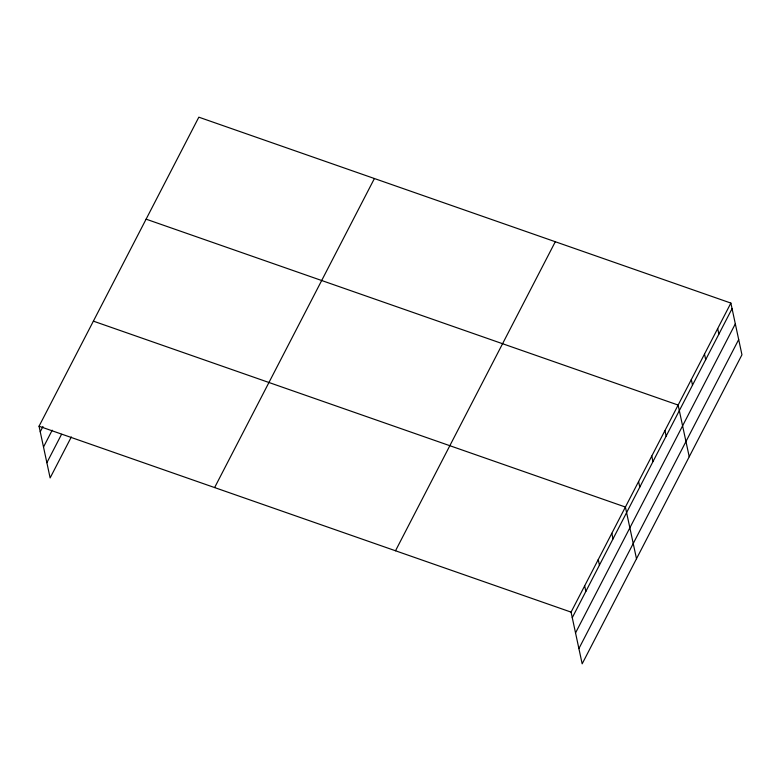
<?xml version="1.0" encoding="UTF-8"?>
<svg xmlns="http://www.w3.org/2000/svg" width="781" height="781" viewBox="0 0 781 781"><rect width="100%" height="100%" fill="white"/><g stroke="black" fill="none" stroke-linecap="round" stroke-linejoin="round"><path stroke-width="1.17" d="M71.325 436.95L50.13 477.923L39.05 426.221L198.833 117.179L730.87 303.077L741.95 354.779L582.167 663.821L571.077 612.119L730.87 303.077M40.241 431.786L42.955 426.533M43.511 447.015L52.2 430.204M46.87 462.703L61.543 434.334M214.619 487.569L374.411 178.527M395.508 550.771L555.301 241.729M572.268 617.683L732.061 308.641M575.538 632.913L735.321 323.861M578.897 648.591L738.689 339.55M146.106 219.168L678.133 405.056L689.223 456.758M93.378 321.147L625.405 507.045L636.495 558.747M39.05 426.221L571.077 612.119M717.68 328.567L718.881 334.131M704.501 354.066L705.692 359.631M691.322 379.566L692.513 385.131M664.953 430.556L666.144 436.12M651.774 456.055L652.965 461.61M638.585 481.545L639.785 487.11M611.826 533.316L613.017 538.88M598.246 559.587L599.437 565.141M584.657 585.848L585.857 591.412"/></g></svg>
